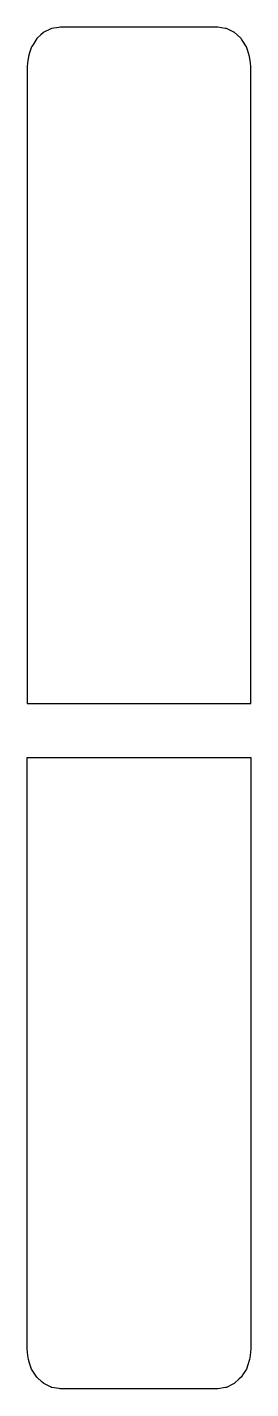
# Model space of a CAD drawing. Header units: metres. Extents: x 2.4 to 16, y -14.1 to 68.8.
import ezdxf

# ---------------------------------------------------------------- set-up
doc = ezdxf.new("R2010")
doc.units = ezdxf.units.M

msp = doc.modelspace()

# ---------------------------------------------------------------- linework, layer by layer
for p, q in [((4.4, 68.82), (4.326, 68.808)), ((12.6, 68.82), (4.4, 68.82)), ((14, 68.82), (12.6, 68.82)), ((14.453, 68.751), (14, 68.82)), ((2.986, 68.136), (2.733, 67.734)), ((3.012, 68.161), (2.986, 68.136)), ((3.223, 68.359), (3.012, 68.161)), ((3.381, 68.497), (3.223, 68.359)), ((3.4, 68.514), (3.381, 68.497)), ((3.827, 68.716), (3.4, 68.514)), ((3.882, 68.742), (3.827, 68.716)), ((4.326, 68.808), (3.882, 68.742)), ((14.518, 68.742), (14.453, 68.751)), ((14.974, 68.526), (14.518, 68.742)), ((15, 68.514), (14.974, 68.526)), ((15.177, 68.359), (15, 68.514)), ((15.414, 68.136), (15.177, 68.359)), ((15.443, 68.09), (15.414, 68.136)), ((15.732, 67.629), (15.443, 68.09)), ((2.543, 67.259), (2.468, 67.038)), ((2.668, 67.629), (2.543, 67.259)), ((2.733, 67.734), (2.668, 67.629)), ((15.797, 67.438), (15.732, 67.629)), ((15.932, 67.038), (15.797, 67.438)), ((2.425, 66.651), (2.4, 66.4)), ((2.4, 66.4), (2.4, 65.129)), ((2.468, 67.038), (2.425, 66.651)), ((15.975, 66.651), (15.932, 67.038)), ((16, 66.4), (15.975, 66.651)), ((16, 64.366), (16, 66.4)), ((2.4, 65.129), (2.4, 65.04)), ((2.4, 65.04), (2.4, 63.501)), ((16, 62.53), (16, 64.366)), ((16, 64.366), (16, 64.366)), ((2.4, 63.501), (2.4, 62.272)), ((2.4, 62.272), (2.4, 62.054)), ((16, 62.146), (16, 62.53)), ((2.4, 62.054), (2.4, 60.995)), ((16, 60.83), (16, 62.146)), ((2.4, 60.995), (2.4, 60.732)), ((2.4, 60.732), (2.4, 59.788)), ((16, 59.856), (16, 60.83)), ((2.4, 59.788), (2.4, 58.924)), ((16, 59.068), (16, 59.856)), ((2.4, 58.924), (2.4, 58.625)), ((16, 58.385), (16, 59.068)), ((2.4, 58.625), (2.4, 57.796)), ((16, 57.755), (16, 58.385)), ((2.4, 57.796), (2.4, 57.491)), ((2.4, 57.491), (2.4, 56.666)), ((16, 57.14), (16, 57.755)), ((2.4, 56.666), (2.4, 56.372)), ((16, 56.543), (16, 57.14)), ((16, 55.991), (16, 56.543)), ((2.4, 56.372), (2.4, 56.127)), ((2.4, 56.127), (2.4, 55.952)), ((2.4, 55.952), (2.4, 53.642)), ((16, 46.801), (16, 55.991)), ((2.4, 53.642), (2.4, 51.298)), ((2.4, 51.298), (2.4, 46.801)), ((2.4, 46.801), (2.4, 39.972)), ((16, 39.972), (16, 46.801)), ((2.4, 39.972), (2.4, 33.012)), ((16, 33.012), (16, 39.972)), ((2.4, 33.012), (2.4, 30.574)), ((16, 27.648), (16, 33.012)), ((2.4, 30.574), (2.4, 27.648)), ((2.4, 27.648), (7.578, 27.648)), ((7.578, 27.648), (16, 27.648)), ((2.4, 21.968), (2.4, 24.352)), ((2.4, 24.352), (10.822, 24.352)), ((10.822, 24.352), (16, 24.352)), ((16, 24.352), (16, 18.988)), ((2.4, 18.988), (2.4, 21.968)), ((2.4, 16.659), (2.4, 18.988)), ((16, 18.988), (16, 16.659)), ((2.4, 8.417), (2.4, 16.659)), ((16, 16.659), (16, 8.417)), ((2.4, 4.737), (2.4, 8.417)), ((16, 8.417), (16, -0.356)), ((2.4, 1.768), (2.4, 4.737)), ((2.4, -0.786), (2.4, 1.768)), ((2.4, -1.01), (2.4, -0.786)), ((16, -0.356), (16, -0.957)), ((2.4, -1.29), (2.4, -1.01)), ((2.4, -1.598), (2.4, -1.29)), ((2.4, -2.436), (2.4, -1.598)), ((16, -0.957), (16, -1.625)), ((16, -1.625), (16, -2.177)), ((2.4, -2.741), (2.4, -2.436)), ((16, -2.177), (16, -2.757)), ((2.4, -3.602), (2.4, -2.741)), ((16, -2.757), (16, -3.408)), ((16, -2.757), (16, -2.757)), ((2.4, -4.521), (2.4, -3.602)), ((16, -3.408), (16, -4.192)), ((2.4, -4.806), (2.4, -4.521)), ((2.4, -5.818), (2.4, -4.806)), ((16, -4.192), (16, -5.215)), ((16, -5.215), (16, -5.778)), ((16, -5.778), (16, -7.161)), ((2.4, -6.067), (2.4, -5.818)), ((2.4, -7.222), (2.4, -6.067)), ((2.4, -8.613), (2.4, -7.222)), ((16, -7.161), (16, -9.464)), ((2.4, -8.777), (2.4, -8.613)), ((2.4, -10.484), (2.4, -8.777)), ((16, -9.464), (16, -9.765)), ((16, -9.765), (16, -11.657)), ((2.4, -11.657), (2.4, -10.484)), ((2.44, -12.056), (2.4, -11.657)), ((2.468, -12.303), (2.44, -12.056)), ((2.545, -12.526), (2.468, -12.303)), ((15.932, -12.303), (15.82, -12.629)), ((15.96, -12.056), (15.932, -12.303)), ((16, -11.657), (15.96, -12.056)), ((2.668, -12.883), (2.545, -12.526)), ((2.864, -13.19), (2.668, -12.883)), ((2.986, -13.381), (2.864, -13.19)), ((15.603, -13.085), (15.414, -13.381)), ((15.732, -12.883), (15.603, -13.085)), ((15.82, -12.629), (15.732, -12.883)), ((3.308, -13.678), (2.986, -13.381)), ((3.4, -13.763), (3.308, -13.678)), ((3.82, -13.972), (3.4, -13.763)), ((3.882, -14.004), (3.82, -13.972)), ((4.35, -14.078), (3.882, -14.004)), ((4.4, -14.086), (4.35, -14.078)), ((13.095, -14.086), (4.4, -14.086)), ((14, -14.086), (13.095, -14.086)), ((14.458, -14.013), (14, -14.086)), ((14.518, -14.004), (14.458, -14.013)), ((14.914, -13.806), (14.518, -14.004)), ((15, -13.763), (14.914, -13.806)), ((15.3, -13.487), (15, -13.763)), ((15.414, -13.381), (15.3, -13.487))]:
    msp.add_line(p, q)

doc.saveas('drawing.dxf')
